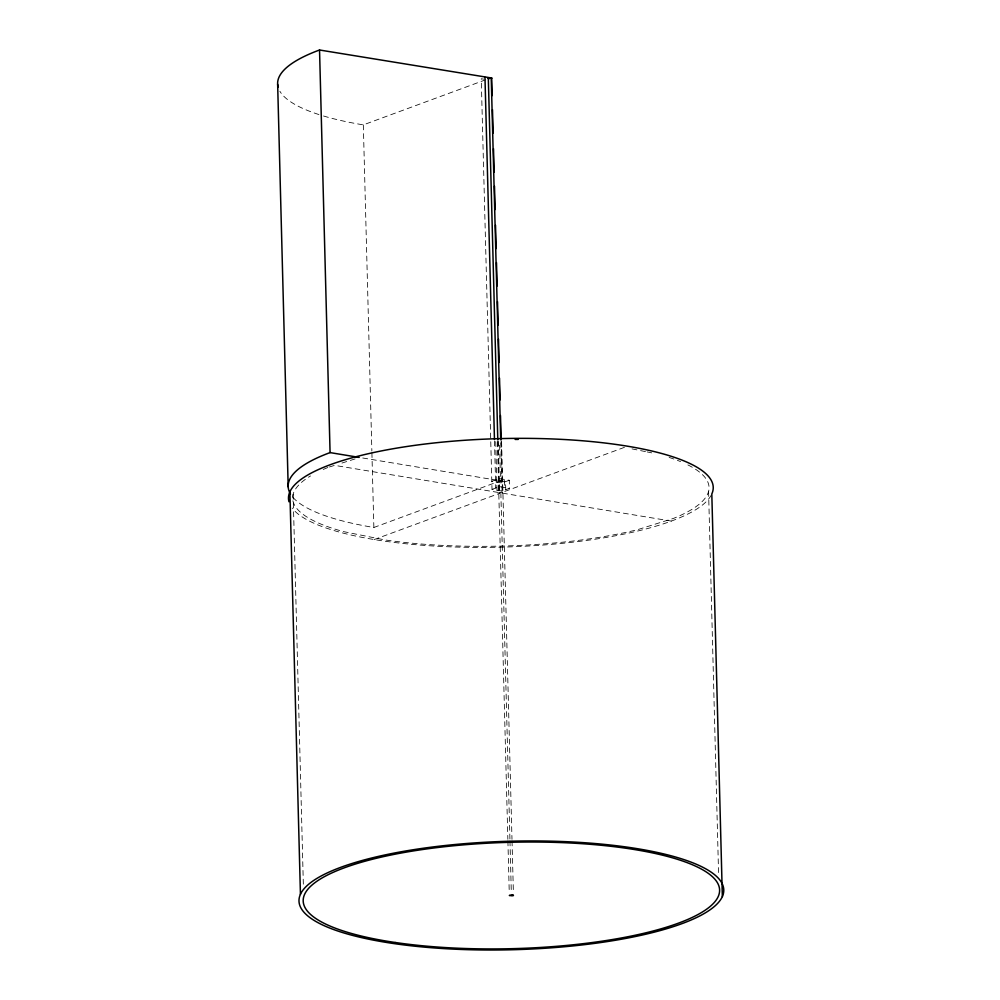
<?xml version="1.0" encoding="UTF-8"?>
<svg xmlns="http://www.w3.org/2000/svg" width="1000" height="1000" viewBox="0 0 1000 1000"><rect width="100%" height="100%" fill="white"/><g stroke="black" fill="none" stroke-linecap="round" stroke-linejoin="round"><path stroke-width="0.75" stroke-dasharray="5 3.75" d="M498.862 480.525C499.888 482.987 505.462 479.162 498.862 480.525L360.712 457.663M501.15 440.513L502.525 493.162C504.012 491.688 496.8 492.375 499.613 493.338L498.237 440.688M323.525 115.988A212.438 54.262 -1.5 0 0 363.325 124.875L486.262 79.575M292.9 497.3A212.438 54.262 -1.5 0 0 373.862 527.475L504.263 479.425L504.475 487.488M509.275 480.262L501.825 483L491.8 481.35L499.25 478.6L509.275 480.262L509.487 488.312L502.038 491.062L492.013 489.4L481.25 78.75L483.762 79.162M492.013 489.4L499.462 486.65L509.487 488.312M374.175 539.55L499.613 493.338M624.412 447.35L502.1 492.425L500.763 441.337M329.412 466.987L334.588 465.363L499.188 492.6L497.85 441.512M341.962 463.05L355.238 458.875M502.525 493.162L671.312 521.087M632.013 448.888L645.688 451.637M647.212 451.938L651.762 452.863M708.575 491.45L718.625 875.325M505.763 489.688L505.55 481.637L500.538 480.8L499.513 441.788M501.587 441.8L511.987 839.312M512.038 840.875L513.387 892.362M500.85 492.875L509.925 839.3M509.963 840.863L511.312 892.362M497.45 441.775L507.85 839.287M507.9 840.85L509.25 892.35M495.75 441.6L497.025 490.225M494.5 440.962L495.737 488.025M363.325 124.875L371.863 451.012M371.9 452.575L373.862 527.475M293.137 494.312L303.387 885.987M711.287 495.062A212.438 54.262 -1.5 0 1 506.25 547.013A212.438 54.262 -1.5 0 1 292.15 508.05M687.887 464.925A208.275 53.2 -1.5 0 1 673.587 518.362L637.625 529.663A208.275 53.2 -1.5 0 1 384.613 539.875L343.862 531.688A208.275 53.2 -1.5 0 1 310.538 475.95M323.237 469.462A208.275 53.2 -1.5 0 1 328.113 467.4M669.137 457.425A208.275 53.2 -1.5 0 1 680.562 461.6M318.925 114.562A212.438 54.262 -1.5 0 1 279.887 91.263"/><path stroke-width="1.5" d="M278.113 87.062A212.438 54.262 -1.5 0 1 319.538 50L492.05 78.075L488.088 78.463M488.75 78.662L491.238 77.75L500.712 439.775M511.4 895.475L513.462 895.487L509.325 895.462L513.312 895.225M290.425 493.862A212.438 54.262 -1.5 0 1 330.075 452.6L359.188 457.413M722.35 896.575A212.438 54.262 -1.5 0 0 427.113 847.712A212.438 54.262 -1.5 0 0 384.725 942.15A212.438 54.262 -1.5 0 0 722.35 896.575L711.812 493.975A212.438 54.262 -1.5 0 0 505.887 438.488A212.438 54.262 -1.5 0 0 288.975 501.763M491.662 78.487L492.113 95.65M492.488 109.688L493.1 133.1M493.5 148.7L494.113 172.113M494.487 186.15L495.1 209.562M495.513 225.162L496.125 248.575M496.488 262.613L497.1 286.025M497.512 301.625L498.125 325.037M498.488 339.075L499.1 362.488M499.513 378.088L500.087 399.938M500.487 415.538L501.1 438.95M488.325 77.925L497.8 439.95M484.975 77.375L494.462 439.4M319.538 50L330.075 452.6M289.887 491.788L300.438 894.388M277.65 84.237L288.188 486.838M515.15 439.438A208.275 53.2 -1.5 0 1 518.237 439.425M395.15 942.475A208.275 53.2 -1.5 0 0 719.112 894.05A208.275 53.2 -1.5 0 0 419.925 849.912A208.275 53.2 -1.5 0 0 395.15 942.475"/></g></svg>
